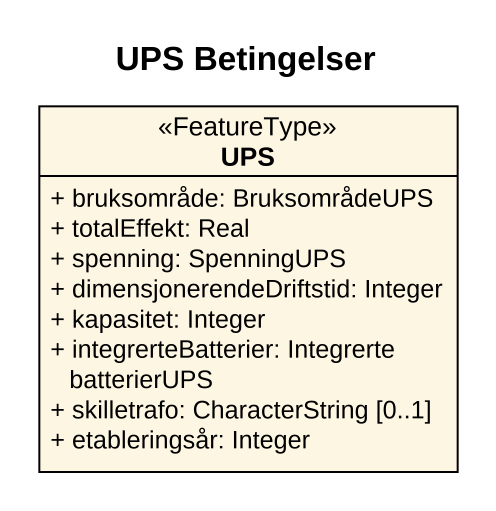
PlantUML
@startuml
title UPS Betingelser
hide circle
hide empty members
skinparam classAttributeIconSize 0
class UPS <<FeatureType>> {
  + bruksområde: BruksområdeUPS
  + totalEffekt: Real
  + spenning: SpenningUPS
  + dimensjonerendeDriftstid: Integer
  + kapasitet: Integer
  + integrerteBatterier: Integrerte batterierUPS
  + skilletrafo: CharacterString [0..1]
  + etableringsår: Integer
}
@enduml
